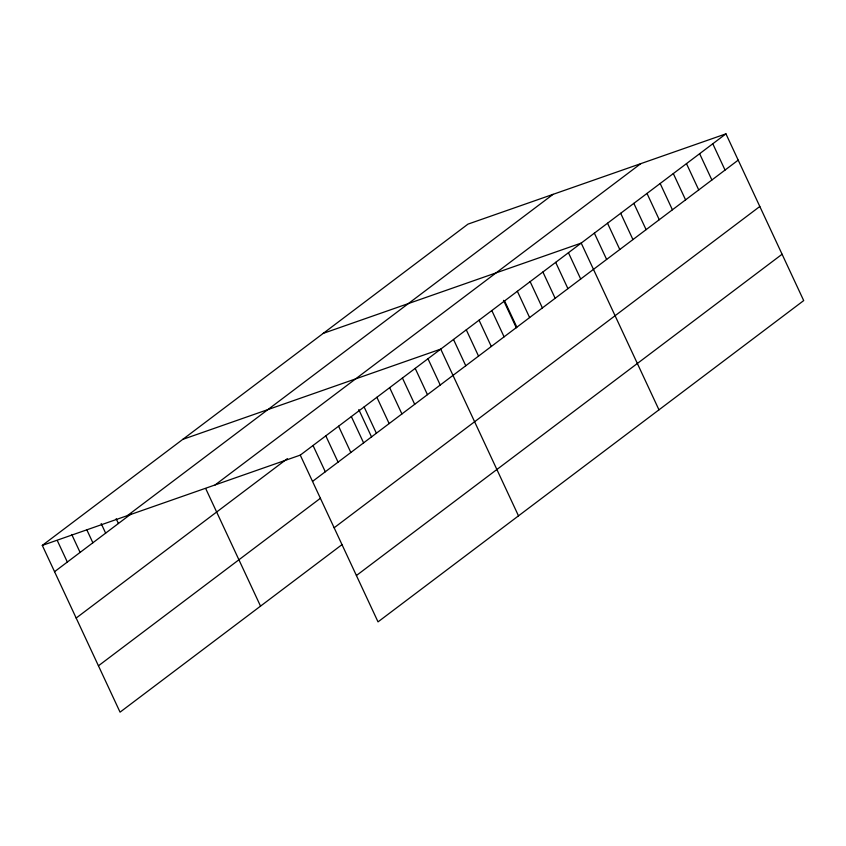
<?xml version="1.0" encoding="UTF-8"?>
<svg xmlns="http://www.w3.org/2000/svg" width="846" height="846" viewBox="0 0 846 846"><rect width="100%" height="100%" fill="white"/><g stroke="black" fill="none" stroke-linecap="round" stroke-linejoin="round"><path stroke-width="1.27" d="M342.059 544.591L120.058 712.152L42.3 545.406L467.975 224.127L725.942 133.848L803.7 300.594L378.025 621.873L300.267 455.127L725.942 133.848M127.429 515.616L553.104 194.337M54.556 571.695L131.183 513.86M215.138 484.917L640.813 163.638M76.172 618.045L287.376 458.638M312.523 481.416L738.198 160.137M98.443 665.802L320.454 498.241M334.138 527.767L759.814 206.487M356.409 575.523L782.085 254.244M323.246 333.356L581.213 243.088L658.971 409.834M182.778 439.381L440.734 349.102L518.492 515.849M42.3 545.406L300.267 455.127M712.787 143.778L725.043 170.067M699.631 153.708L711.888 179.997M686.476 163.638L698.733 189.927M673.31 173.567L685.577 199.857M660.155 183.497L672.411 209.787M647 193.427L659.256 219.717M633.844 203.357L646.101 229.647M620.689 213.287L632.945 239.577M607.523 223.217L619.79 249.507M594.368 233.158L606.624 259.436M568.438 252.721L580.705 279.011M555.674 262.355L567.93 288.645M542.899 272L555.156 298.289M530.135 281.633L542.392 307.923M517.361 291.278L529.617 317.567M504.586 300.912L516.853 327.201M503.518 300.351L516.324 327.804M491.822 310.556L504.079 336.835M479.048 320.19L491.304 346.479M466.283 329.824L478.54 356.113M453.509 339.468L465.765 365.758M427.97 358.746L440.227 385.025M415.196 368.38L427.452 394.67M402.432 378.025L414.688 404.303M389.657 387.658L401.913 413.948M376.882 397.292L389.149 423.582M364.118 406.937L376.375 433.226M358.789 409.58L371.595 437.044M351.344 416.57L363.6 442.86M338.58 426.215L350.836 452.494M325.805 435.849L338.062 462.138M313.031 445.493L325.298 471.772M205.842 488.851L260.526 606.127M116.177 518.725L118.408 523.505M101.182 523.579L105.644 533.139M86.736 529.628L92.87 542.772M71.741 534.492L80.095 552.417M57.295 540.541L67.331 562.051"/></g></svg>
